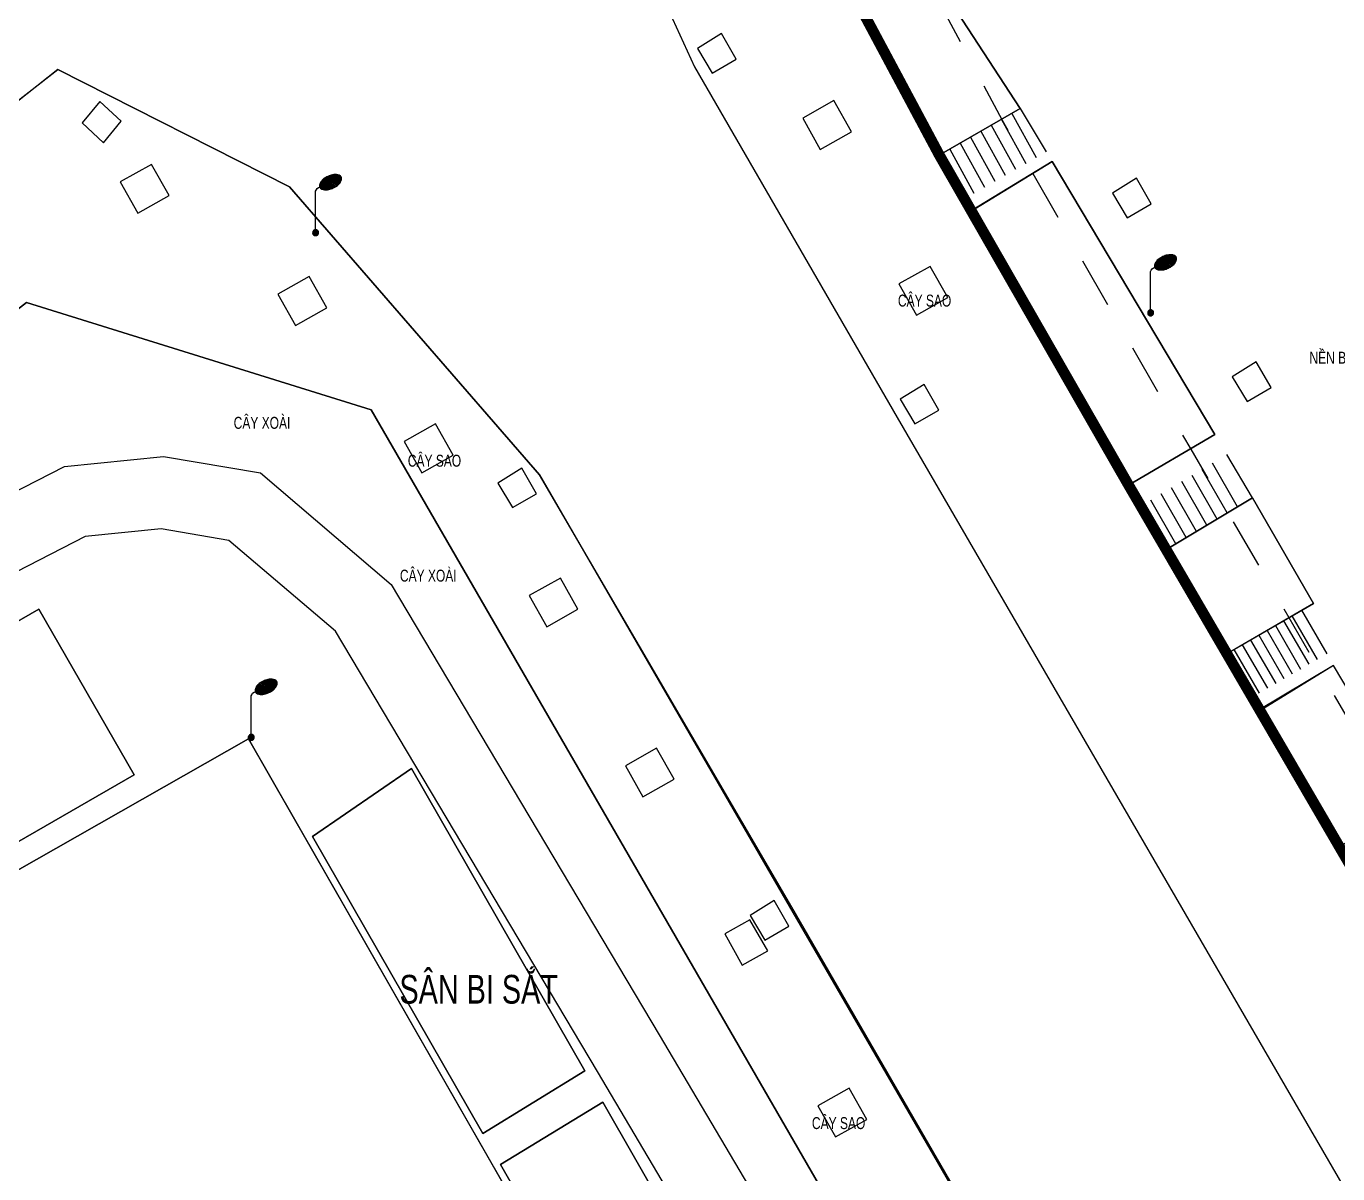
# Model space of a CAD drawing. Header units: millimetres. Extents: x 100 to 288, y -65 to 177.
# Drawn here: x 135.342 to 137.953, y 165.316 to 167.601 of the extents above; entities that cross this region are included whole.
import ezdxf

# ---------------------------------------------------------------- set-up
doc = ezdxf.new("R2010")
doc.units = ezdxf.units.MM
doc.header["$LTSCALE"] = 0.3
doc.header["$MEASUREMENT"] = 0
doc.linetypes.add('DASHDOTX2', pattern=[2, 1, -0.5, 0, -0.5])
doc.linetypes.add('DASHED2', pattern=[0.375, 0.25, -0.125])
for name, color, linetype in [('HATCH1', 8, 'CONTINUOUS'), ('Ky hieu', 7, 'CONTINUOUS'), ('LAYER 1', 1, 'CONTINUOUS'), ('THAY', 4, 'CONTINUOUS')]:
    doc.layers.add(name, color=color, linetype=linetype)
doc.styles.add('DIM', font='VAVON.TTF')
doc.linetypes.add('FENCELINE2', pattern='A,0.25,-0.1,[132,ltypeshp.shx,S=0.1,R=0,X=-0.1,Y=0],-0.1,1', length=1.45)

# ---------------------------------------------------------------- blocks, each defined once
blk = doc.blocks.new('Cot den')
at = {"layer": 'Ky hieu', "color": 5, "linetype": 'Continuous'}
for p, q in [((474185.965, 1112245.026), (474185.991, 1112245.093)), ((474185.965, 1112242.67), (474185.965, 1112245.026)), ((474185.991, 1112245.093), (474186.045, 1112245.174)), ((474186.045, 1112245.174), (474186.126, 1112245.228)), ((474186.126, 1112245.228), (474186.193, 1112245.255))]:
    blk.add_line(p, q, dxfattribs=at)
mesh = blk.add_polyface(dxfattribs=at)
corners = [(474186.293, 1112245.159), (474186.24, 1112245.199), (474186.324, 1112245.147), (474186.222, 1112245.225), (474186.388, 1112245.122), (474186.202, 1112245.255), (474186.426, 1112245.115), (474186.192, 1112245.289), (474186.489, 1112245.105), (474186.184, 1112245.319), (474186.528, 1112245.105), (474186.186, 1112245.362), (474186.599, 1112245.106), (474186.187, 1112245.386), (474186.631, 1112245.111), (474186.204, 1112245.434), (474186.707, 1112245.122), (474186.22, 1112245.483), (474186.772, 1112245.14), (474186.246, 1112245.526), (474186.839, 1112245.159), (474186.272, 1112245.571), (474186.898, 1112245.183), (474186.31, 1112245.616), (474186.965, 1112245.21), (474186.343, 1112245.654), (474187.016, 1112245.237), (474186.397, 1112245.701), (474187.086, 1112245.274), (474186.425, 1112245.727), (474187.119, 1112245.297), (474186.505, 1112245.781), (474187.199, 1112245.351), (474186.538, 1112245.804), (474187.227, 1112245.377), (474186.608, 1112245.841), (474187.281, 1112245.424), (474186.658, 1112245.868), (474187.313, 1112245.462), (474186.726, 1112245.896), (474187.352, 1112245.507), (474186.785, 1112245.919), (474187.378, 1112245.552), (474186.851, 1112245.938), (474187.404, 1112245.595), (474186.917, 1112245.956), (474187.42, 1112245.644), (474186.993, 1112245.967), (474187.436, 1112245.692), (474187.025, 1112245.972), (474187.438, 1112245.716), (474187.095, 1112245.973), (474187.44, 1112245.759), (474187.135, 1112245.973), (474187.432, 1112245.789), (474187.422, 1112245.824), (474187.197, 1112245.963), (474187.422, 1112245.824), (474187.401, 1112245.854), (474187.235, 1112245.956), (474187.384, 1112245.879), (474187.3, 1112245.931), (474187.331, 1112245.919)]
mesh.append_faces([[corners[k] for k in face] for face in [(0, 0, 2, 1), (1, 2, 4, 3), (3, 4, 6, 5), (5, 6, 8, 7), (7, 8, 10, 9), (9, 10, 12, 11), (11, 12, 14, 13), (13, 14, 16, 15), (15, 16, 18, 17), (17, 18, 20, 19), (19, 20, 22, 21), (21, 22, 24, 23), (23, 24, 26, 25), (25, 26, 28, 27), (27, 28, 30, 29), (29, 30, 32, 31), (31, 32, 34, 33), (33, 34, 36, 35), (35, 36, 38, 37), (37, 38, 40, 39), (39, 40, 42, 41), (41, 42, 44, 43), (43, 44, 46, 45), (45, 46, 48, 47), (47, 48, 50, 49), (49, 50, 52, 51), (51, 52, 54, 53), (53, 54, 57, 56), (56, 55, 58, 59), (59, 58, 60, 61), (61, 60, 62, 62)]], dxfattribs={"vtx0": -1, "vtx2": -1, "color": 5})
mesh = blk.add_polyface(dxfattribs=at)
corners = [(474185.872, 1112242.529), (474185.856, 1112242.542), (474185.903, 1112242.513), (474185.846, 1112242.551), (474185.909, 1112242.511), (474185.832, 1112242.567), (474185.934, 1112242.504), (474185.824, 1112242.577), (474185.943, 1112242.503), (474185.815, 1112242.594), (474185.965, 1112242.501), (474185.808, 1112242.608), (474185.978, 1112242.502), (474185.804, 1112242.623), (474185.995, 1112242.504), (474185.799, 1112242.639), (474186.01, 1112242.508), (474185.798, 1112242.655), (474186.026, 1112242.513), (474185.796, 1112242.67), (474186.039, 1112242.519), (474185.796, 1112242.67), (474186.057, 1112242.529), (474185.798, 1112242.689), (474186.065, 1112242.535), (474185.799, 1112242.7), (474186.084, 1112242.551), (474185.806, 1112242.723), (474186.089, 1112242.557), (474185.808, 1112242.732), (474186.105, 1112242.577), (474185.82, 1112242.754), (474186.109, 1112242.585), (474185.824, 1112242.762), (474186.121, 1112242.608), (474185.84, 1112242.782), (474186.123, 1112242.616), (474185.846, 1112242.789), (474186.13, 1112242.639), (474185.864, 1112242.804), (474186.131, 1112242.65), (474185.872, 1112242.81), (474186.133, 1112242.67), (474185.89, 1112242.82), (474186.131, 1112242.684), (474185.903, 1112242.826), (474186.13, 1112242.7), (474185.919, 1112242.831), (474186.125, 1112242.716), (474185.934, 1112242.835), (474186.121, 1112242.732), (474185.951, 1112242.837), (474186.114, 1112242.745), (474185.965, 1112242.838), (474186.105, 1112242.762), (474185.986, 1112242.836), (474186.097, 1112242.772), (474185.995, 1112242.835), (474186.084, 1112242.789), (474186.02, 1112242.828), (474186.073, 1112242.797), (474186.026, 1112242.826), (474186.057, 1112242.81)]
mesh.append_faces([[corners[k] for k in face] for face in [(0, 0, 2, 1), (1, 2, 4, 3), (3, 4, 6, 5), (5, 6, 8, 7), (7, 8, 10, 9), (9, 10, 12, 11), (11, 12, 14, 13), (13, 14, 16, 15), (15, 16, 18, 17), (17, 18, 20, 19), (21, 20, 22, 23), (23, 22, 24, 25), (25, 24, 26, 27), (27, 26, 28, 29), (29, 28, 30, 31), (31, 30, 32, 33), (33, 32, 34, 35), (35, 34, 36, 37), (37, 36, 38, 39), (39, 38, 40, 41), (41, 40, 42, 43), (43, 42, 44, 45), (45, 44, 46, 47), (47, 46, 48, 49), (49, 48, 50, 51), (51, 50, 52, 53), (53, 52, 54, 55), (55, 54, 56, 57), (57, 56, 58, 59), (59, 58, 60, 61), (61, 60, 62, 62)]], dxfattribs={"vtx0": -1, "vtx2": -1, "color": 5})

msp = doc.modelspace()

# ---------------------------------------------------------------- linework, layer by layer
at = {"layer": 'HATCH1'}
for points in [[(137.36253, 170.06753), (136.90804, 169.41094), (136.51912, 168.85381), (136.48091, 168.51647), (136.47024, 168.14933), (136.5554, 167.77558), (136.67214, 167.52062), (137.07577, 166.82187), (138.07818, 165.09408), (138.57321, 164.2371), (139.07142, 163.37944), (139.32892, 162.9381)], [(137.00991, 168.06546), (137.0191, 167.90085), (137.0191, 167.90085), (137.321, 167.43709), (137.15973, 167.34464), (136.869, 167.88895), (136.82691, 168.01878), (137.00991, 168.06546)], [(146.39566, 165.43302), (146.22001, 165.32753), (145.34318, 164.83763), (144.46336, 164.34747), (143.5995, 163.8661), (140.98526, 162.40199), (140.53536, 162.1553), (140.17272, 161.7625), (140.16146, 161.52183), (140.56186, 160.80102), (139.95728, 160.49727), (139.46595, 161.34889), (136.86612, 165.84684), (136.36399, 166.70772), (135.86658, 167.28166), (135.40498, 167.51516), (135.09943, 167.273)], [(135.48857, 167.45132), (135.45342, 167.40856), (135.49627, 167.36931), (135.53141, 167.41207), (135.48857, 167.45132)], [(137.53645, 166.68759), (137.22162, 167.23246), (137.38435, 167.33194), (137.70845, 166.78856), (137.53645, 166.68759)], [(135.19907, 166.61241), (135.41832, 166.72477), (135.61556, 166.7446), (135.80821, 166.71173), (136.06865, 166.48976), (136.60222, 165.59264), (137.09036, 164.76743), (137.63402, 163.80083), (137.5095, 163.73079), (136.96661, 164.69604), (136.47935, 165.51976), (135.95796, 166.39639), (135.74545, 166.57752), (135.6106, 166.60052), (135.45946, 166.58533), (135.27559, 166.4911)], [(137.7298, 166.35035), (137.61039, 166.55863), (137.78338, 166.6623), (137.90459, 166.45199), (137.90459, 166.45199), (137.7298, 166.35035)], [(134.89503, 165.72902), (135.55736, 166.11068), (135.36716, 166.44075), (134.70483, 166.05909), (134.89503, 165.72902)], [(137.7956, 166.23674), (137.95595, 165.96715), (138.10484, 166.05855), (137.94449, 166.32815), (137.7956, 166.23674)], [(135.91218, 165.98811), (136.25088, 165.39657), (136.45403, 165.52097), (136.10905, 166.12348), (135.91218, 165.98811)], [(136.28657, 165.33469), (136.80729, 164.42524), (137.01044, 164.54964), (136.48972, 165.45909), (136.28657, 165.33469)]]:
    msp.add_lwpolyline(points, dxfattribs=at)
at = {"layer": 'HATCH1', "ltscale": 5}
for points in [[(137.36253, 170.06753), (136.90804, 169.41094), (136.51912, 168.85381), (136.48091, 168.51647), (136.47024, 168.14933), (136.5554, 167.77558), (136.67214, 167.52062), (137.07577, 166.82187), (138.07818, 165.09408), (138.57321, 164.2371), (139.07142, 163.37944), (139.32892, 162.9381)], [(136.83523, 168.71646), (136.96458, 168.50226), (136.80477, 168.3349), (136.80167, 168.20668), (136.82691, 168.01878), (136.869, 167.88895), (137.15973, 167.34464), (137.35414, 167.0031), (137.53645, 166.68759), (137.7956, 166.23674), (137.95595, 165.96715), (138.10614, 165.71078), (139.78877, 162.82167)], [(146.39566, 165.43302), (146.22001, 165.32753), (145.34318, 164.83763), (144.46336, 164.34747), (143.5995, 163.8661), (140.98526, 162.40199), (140.53536, 162.1553), (140.17272, 161.7625), (140.16146, 161.52183), (140.56186, 160.80102), (139.95728, 160.49727), (139.46595, 161.34889), (136.86612, 165.84684), (136.36399, 166.70772), (135.86658, 167.28166), (135.40498, 167.51516), (135.09943, 167.273)], [(135.19907, 166.61241), (135.41832, 166.72477), (135.61556, 166.7446), (135.80821, 166.71173), (136.06865, 166.48976), (136.60222, 165.59264), (137.09036, 164.76743), (137.63402, 163.80083), (137.5095, 163.73079), (136.96661, 164.69604), (136.47935, 165.51976), (135.95796, 166.39639), (135.74545, 166.57752), (135.6106, 166.60052), (135.45946, 166.58533), (135.27559, 166.4911)], [(138.10614, 165.71078), (138.24111, 165.68795), (138.58588, 165.86894), (138.52943, 165.96207), (138.30241, 165.92897), (138.10484, 166.05855), (137.94449, 166.32815), (137.79435, 166.23885)], [(134.72437, 165.57914), (135.7847, 166.18248), (136.25595, 165.35946), (136.79512, 164.41779), (135.73478, 163.81445), (134.72437, 165.57914)]]:
    msp.add_lwpolyline(points, dxfattribs=at)
for points in [[(137.321, 167.43709), (137.0191, 167.90085), (137.01021, 168.06567), (136.82691, 168.01878), (136.869, 167.88895), (137.15973, 167.34464)], [(137.53645, 166.68759), (137.70845, 166.78856), (137.38435, 167.33194), (137.22308, 167.23335)], [(137.90459, 166.45199), (137.78338, 166.6623), (137.61053, 166.55871), (137.73017, 166.35057)], [(134.70483, 166.05909), (135.36716, 166.44075), (135.55736, 166.11068), (134.89503, 165.72902)], [(135.91218, 165.98811), (136.10905, 166.12348), (136.45403, 165.52097), (136.25088, 165.39657)], [(136.48972, 165.45909), (137.01044, 164.54964), (136.80729, 164.42524), (136.28657, 165.33469)]]:
    msp.add_lwpolyline(points, close=True, dxfattribs=at)
at = {"layer": 'HATCH1'}
for points in [[(136.70744, 167.50797), (136.75543, 167.5356), (136.72584, 167.58679), (136.67811, 167.55703)], [(136.9228, 167.35589), (136.98504, 167.39094), (136.94998, 167.45318), (136.88775, 167.41812)], [(135.56429, 167.22877), (135.62652, 167.26383), (135.59146, 167.32606), (135.52923, 167.29101)], [(137.53365, 167.21994), (137.58164, 167.24757), (137.55205, 167.29876), (137.50431, 167.269)], [(137.11455, 167.02574), (137.17678, 167.06079), (137.14172, 167.12303), (137.07949, 167.08797)], [(137.7723, 166.85396), (137.82029, 166.88159), (137.7907, 166.93278), (137.74296, 166.90302)], [(137.11108, 166.80922), (137.15906, 166.83685), (137.12947, 166.88804), (137.08174, 166.85828)], [(136.12952, 166.71215), (136.19175, 166.74721), (136.1567, 166.80945), (136.09446, 166.77439)], [(136.31017, 166.64261), (136.35815, 166.67025), (136.32857, 166.72144), (136.28083, 166.69168)], [(136.37828, 166.40514), (136.44052, 166.4402), (136.40546, 166.50243), (136.34323, 166.46738)], [(136.56984, 166.06661), (136.63207, 166.10166), (136.59701, 166.1639), (136.53478, 166.12884)], [(136.81229, 165.78173), (136.86028, 165.80937), (136.83069, 165.86056), (136.78296, 165.8308)], [(136.76752, 165.73153), (136.81868, 165.76034), (136.78235, 165.82186), (136.7327, 165.7939)], [(136.95294, 165.38954), (137.01518, 165.42459), (136.98012, 165.48683), (136.91789, 165.45177)]]:
    msp.add_lwpolyline(points, close=True, dxfattribs=at)
at = {"layer": 'HATCH1', "ltscale": 5}
msp.add_lwpolyline([(135.40498, 167.51516), (135.86658, 167.28166), (136.36399, 166.70772), (139.88367, 160.62485), (139.80664, 160.38171), (139.79392, 159.99571), (139.64786, 160.57388), (136.02869, 166.83732), (135.3426, 167.05104), (134.19745, 166.16381), (134.08023, 166.36248, -0.2952529), (134.08536, 166.48717), (135.40498, 167.51516), (135.86658, 167.28166)], format="xyb", close=True, dxfattribs=at)
at = {"layer": 'HATCH1', "linetype": 'DASHED2'}
for points in [[(137.30434, 167.42754), (137.36396, 167.31948)], [(137.321, 167.43709), (137.38397, 167.33171)], [(137.26302, 167.40386), (137.32329, 167.29461)], [(137.28368, 167.4157), (137.34362, 167.30704)], [(137.2217, 167.38017), (137.28262, 167.26975)], [(137.24236, 167.39201), (137.30296, 167.28218)], [(137.15973, 167.34464), (137.22162, 167.23246)], [(137.18039, 167.35648), (137.24195, 167.24489)], [(137.20105, 167.36833), (137.26229, 167.25732)], [(137.75337, 166.64432), (137.68019, 166.77196)], [(137.78338, 166.6623), (137.70845, 166.78856)], [(137.71252, 166.61984), (137.63912, 166.74786)], [(137.73295, 166.63208), (137.65965, 166.75991)], [(137.67167, 166.59535), (137.59805, 166.72375)], [(137.69209, 166.60759), (137.61858, 166.7358)], [(137.63081, 166.57087), (137.55698, 166.69964)], [(137.65124, 166.58311), (137.57751, 166.71169)], [(137.61039, 166.55863), (137.53645, 166.68759)], [(137.88078, 166.43815), (137.94449, 166.32815)], [(137.8286, 166.4078), (137.89303, 166.29655)], [(137.84507, 166.41738), (137.90927, 166.30652)], [(137.86153, 166.42695), (137.92551, 166.31649)], [(137.7792, 166.37908), (137.84432, 166.26665)], [(137.79567, 166.38865), (137.86056, 166.27662)], [(137.81213, 166.39823), (137.87679, 166.28659)], [(137.74627, 166.35993), (137.81184, 166.24671)], [(137.76274, 166.3695), (137.82808, 166.25668)], [(137.7298, 166.35035), (137.7956, 166.23674)]]:
    msp.add_lwpolyline(points, dxfattribs=at)
at = {"layer": 'HATCH1', "elevation": -0.00001}
msp.add_lwpolyline([(135.87802, 167.0053), (135.94025, 167.04036), (135.90519, 167.1026), (135.84296, 167.06754)], close=True, dxfattribs=at)
at = {"layer": 'HATCH1', "linetype": 'FENCELINE2', "ltscale": 2}
msp.add_lwpolyline([(134.19745, 166.16381), (135.3426, 167.05104), (136.02869, 166.83732), (139.64786, 160.57388)], dxfattribs=at)
at = {"layer": 'HATCH1', "linetype": 'FENCELINE2'}
msp.add_lwpolyline([(135.73478, 163.81445), (136.79512, 164.41779), (135.78471, 166.18248), (134.72437, 165.57914), (135.73478, 163.81445)], dxfattribs=at)
at = {"layer": 'LAYER 1', "linetype": 'DASHED2', "lineweight": -2, "flags": 128}
msp.add_lwpolyline([(139.86823, 162.9695), (140.17178, 163.15094), (142.00246, 164.1742), (142.13289, 164.2591), (142.62517, 164.53913), (143.08104, 164.79843), (143.4873, 165.03926), (143.81669, 165.23452), (143.87589, 165.26961), (143.89492, 165.28095), (144.00642, 165.34322), (144.25432, 165.48168), (144.52317, 165.63183), (145.41878, 166.13203), (141.26328, 172.36198), (141.02697, 172.42199), (139.09033, 171.40102), (138.82131, 171.34115), (137.00305, 168.71491), (137.14334, 168.4826), (136.94625, 168.27621), (136.94476, 168.21451), (136.96678, 168.05057), (137.00098, 167.94507), (137.28473, 167.41384), (137.66013, 166.75907)], close=True, dxfattribs=at)
at = {"layer": 'THAY', "linetype": 'DASHDOTX2', "lineweight": -2, "ltscale": 0.3, "const_width": 0.02143, "flags": 128}
msp.add_lwpolyline([(139.81753, 162.77277), (140.24329, 163.02725), (142.07636, 164.05185), (142.20724, 164.13704), (142.69581, 164.41495), (143.15278, 164.67489), (143.56015, 164.91637), (143.88954, 165.11163), (143.94888, 165.14681), (143.96633, 165.1572), (144.07607, 165.2185), (144.32398, 165.35695), (144.59283, 165.50711), (145.62341, 166.08269), (141.35166, 172.48693), (141.00891, 172.57397), (139.04062, 171.53631), (138.73569, 171.46844), (136.83296, 168.72021), (136.96458, 168.50226), (136.80477, 168.3349), (136.80167, 168.20668), (136.82691, 168.01878), (136.869, 167.88895), (137.15973, 167.34464), (137.53645, 166.68759), (139.81753, 162.77277)], dxfattribs=at)

# ---------------------------------------------------------------- block references
at = {"layer": 'HATCH1', "xscale": 0.03504980631987564, "yscale": 0.03504980634066435, "zscale": 0.03504980631806899}
for p in [(-16484.208, -38816.70011), (-16482.54582, -38816.85971), (-16484.33616, -38817.70496)]:
    msp.add_blockref('Cot den', p, dxfattribs=at)

# ---------------------------------------------------------------- texts
at = {"layer": 'HATCH1', "style": 'DIM', "width": 0.75}
for s, height, p in [('CAÂY SAO', 0.02381, (137.07732, 167.04294)), ('NEÀN BEÂ TOÂNG', 0.0238096, (137.89659, 166.92922)), ('CAÂY XOAØI', 0.02381, (135.75517, 166.79956)), ('CAÂY SAO', 0.02381, (136.10178, 166.72412)), ('CAÂY XOAØI', 0.02381, (136.08608, 166.49532)), ('SAÂN BI SAÉT', 0.0571431, (136.08515, 165.65511)), ('CAÂY SAO', 0.02381, (136.90621, 165.40525))]:
    msp.add_text(s, height=height, dxfattribs=at).set_placement(p)

doc.saveas('drawing.dxf')
